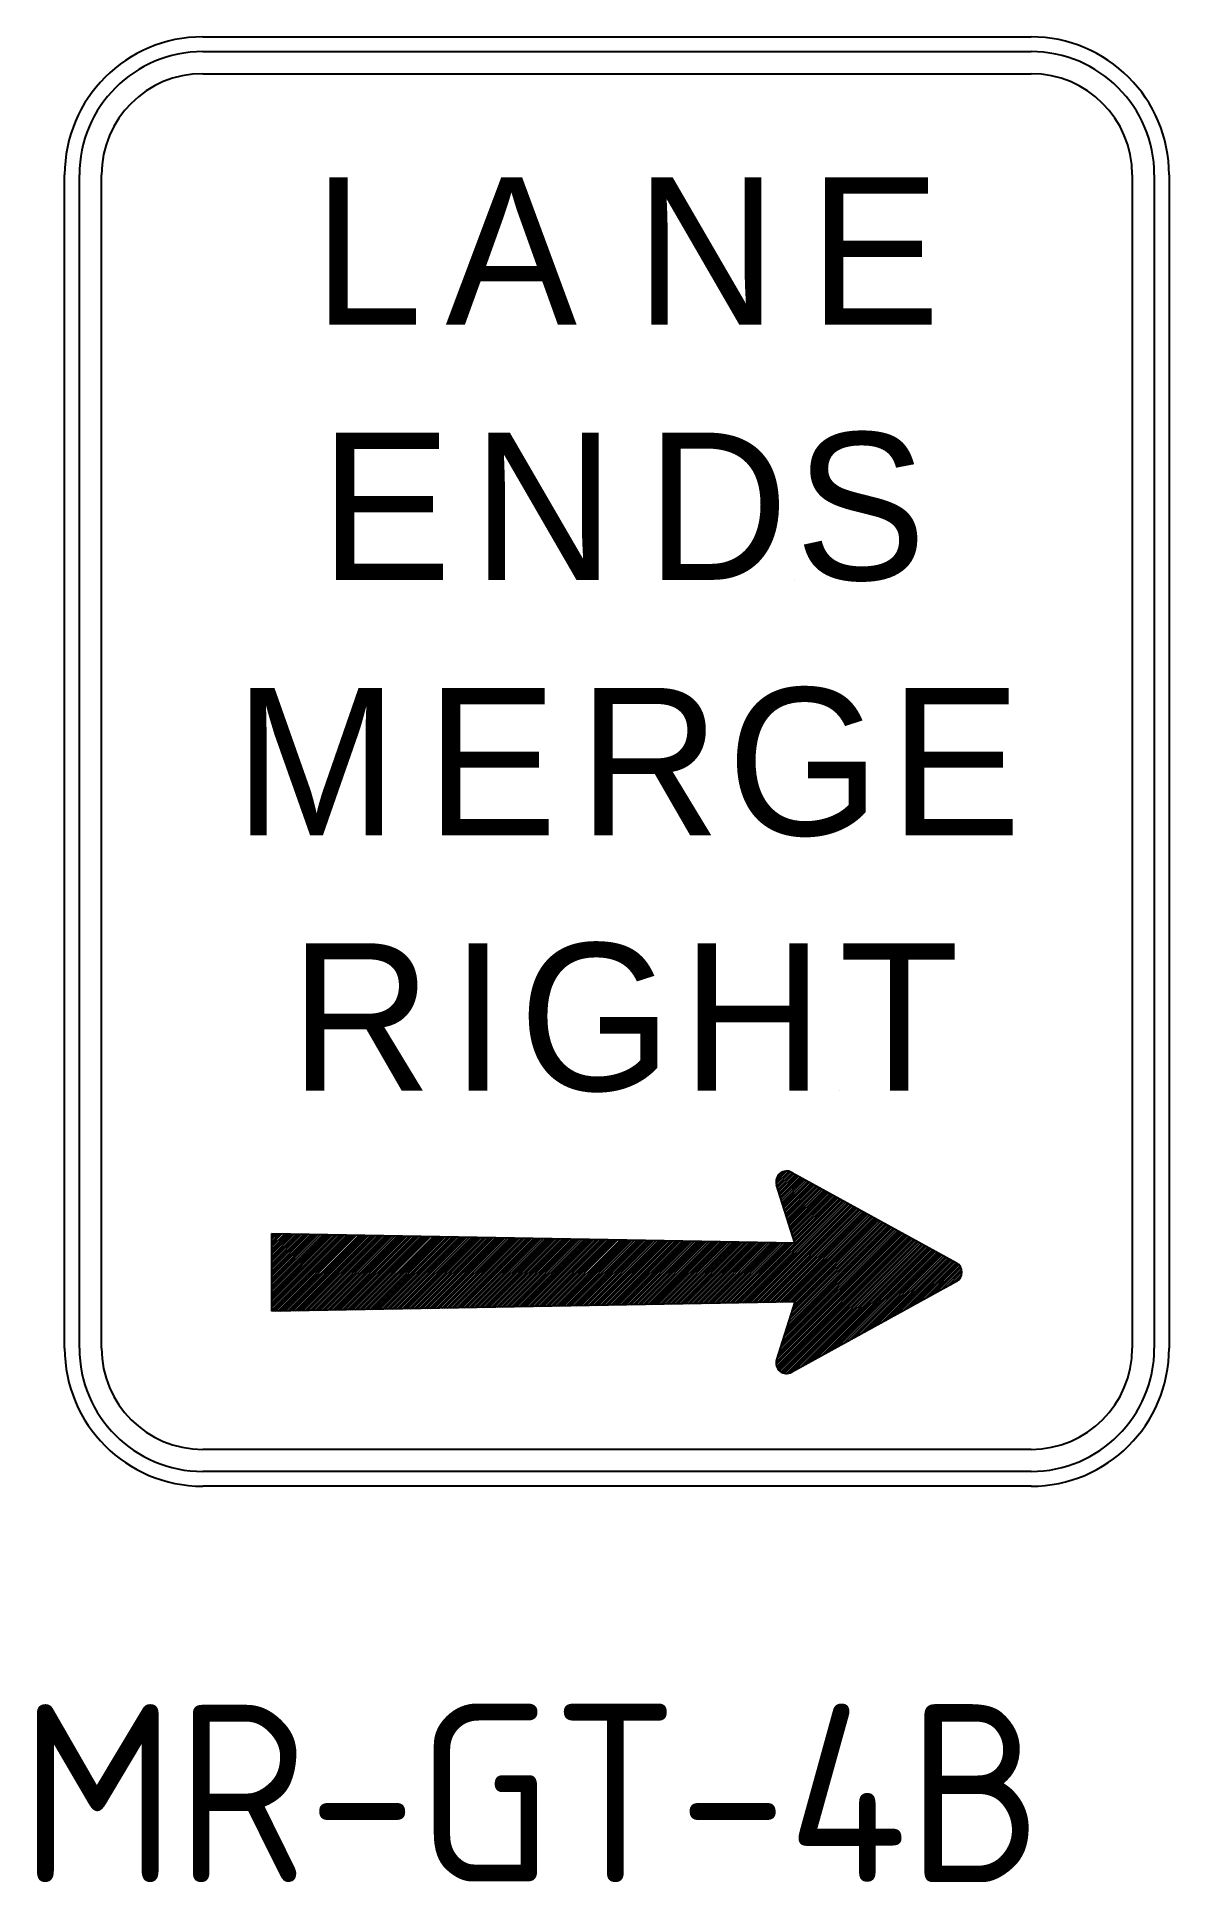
# Model space of a CAD drawing. Extents: x 464 to 1171, y -25 to 266.
# Drawn here: x 1089.3 to 1171.3, y -24.7 to 108.9 of the extents above; entities outside this region: 1.
import ezdxf

# ---------------------------------------------------------------- set-up
doc = ezdxf.new("R2010")
doc.units = 0
doc.header["$LTSCALE"] = 12
doc.header["$MEASUREMENT"] = 0
for name, color, linetype in [('L35', 3, 'CONTINUOUS'), ('T25', 1, 'CONTINUOUS'), ('T35', 3, 'CONTINUOUS')]:
    doc.layers.add(name, color=color, linetype=linetype)
doc.styles.add('ESERIES', font='Eseries')
doc.styles.add('ISO', font='iso')

# ---------------------------------------------------------------- blocks, each defined once
blk = doc.blocks.new('BLK3')
at = {"layer": 'L35', "style": 'ESERIES'}
for s, p in [('G', (35.7, 0)), ('M', (0, 0)), ('E', (13.88, 0)), ('R', (24.91, 0)), ('E', (47.48, 0))]:
    blk.add_text(s, height=10.67, dxfattribs=at).set_placement(p)

msp = doc.modelspace()

# ---------------------------------------------------------------- hatches: boundary and pattern name
at = {"layer": 'T25'}
h = msp.add_hatch(dxfattribs=at)
h.set_pattern_fill('ANSI31', color=256)
h.paths.add_polyline_path([(474.27, 254.91), (468.35, 254.91), (468.35, 263.68), (466.48, 263.68), (466.48, 253.03), (474.27, 253.03)], flags=16)
h.paths.add_polyline_path([(463.81, 250.38), (476.93, 250.38), (476.93, 266.38), (463.81, 266.38)], flags=9)
h = msp.add_hatch(dxfattribs=at)
h.set_pattern_fill('ANSI31', color=3)
h.paths.add_polyline_path([(1155.95, 20.11), (1144.02, 26.67, 0.677038), (1142.92, 25.77), (1144.25, 21.57), (1106.35, 22.25), (1106.35, 16.62), (1144.25, 17.3), (1142.92, 13.1, 0.677038), (1144.02, 12.2), (1155.95, 18.76, 0.591127)])

# ---------------------------------------------------------------- linework, layer by layer
at = {"layer": 'L35'}
for p, q in [((1101.35, 108.94), (1161.35, 108.94)), ((1101.35, 107.87), (1161.35, 107.87)), ((1101.35, 106.27), (1161.35, 106.27)), ((1091.35, 13.94), (1091.35, 98.94)), ((1092.42, 13.94), (1092.42, 98.94)), ((1094.02, 13.94), (1094.02, 98.94)), ((1168.68, 98.94), (1168.68, 13.94)), ((1170.28, 98.94), (1170.28, 13.94)), ((1171.35, 98.94), (1171.35, 13.94)), ((1144.25, 21.57), (1142.92, 25.77)), ((1144.02, 26.67), (1155.95, 20.11)), ((1106.35, 16.62), (1106.35, 22.25)), ((1106.35, 22.25), (1144.25, 21.57)), ((1155.95, 18.76), (1144.02, 12.2)), ((1144.25, 17.3), (1106.35, 16.62)), ((1144.25, 17.3), (1142.92, 13.1)), ((1161.35, 6.6), (1101.35, 6.6)), ((1161.35, 5), (1101.35, 5)), ((1161.35, 3.94), (1101.35, 3.94))]:
    msp.add_line(p, q, dxfattribs=at)
for centre, radius, start, end in [((1101.35, 98.94), 10, 90, 180), ((1161.35, 98.94), 10, 0, 90), ((1101.35, 98.94), 8.93, 90, 180), ((1161.35, 98.94), 8.93, 0, 90), ((1101.35, 98.94), 7.33, 90, 180), ((1161.35, 98.94), 7.33, 0, 90), ((1143.65, 26), 0.767, 61.1769, 197.575), ((1155.58, 19.44), 0.767, 298.8231, 61.1769), ((1101.35, 13.94), 10, 180, 270), ((1101.35, 13.94), 8.93, 180, 270), ((1101.35, 13.94), 7.33, 180, 270), ((1161.35, 13.94), 10, 270, 0), ((1161.35, 13.94), 8.93, 270, 0), ((1161.35, 13.94), 7.33, 270, 0), ((1143.65, 12.87), 0.767, 162.425, 298.8231)]:
    msp.add_arc(centre, radius, start, end, dxfattribs=at)
at = {"layer": 'T25'}
for p, q in [((1144.25, 69.6), (1144.25, 69.6)), ((1144.25, 69.6), (1144.25, 69.6)), ((1147.44, 32.6), (1147.44, 32.6)), ((1147.44, 32.6), (1147.44, 32.6)), ((1147.44, 32.6), (1147.44, 32.6)), ((1147.44, 32.6), (1147.44, 32.6)), ((1147.44, 32.6), (1147.44, 32.6)), ((1147.44, 32.6), (1147.44, 32.6)), ((1147.44, 32.6), (1147.44, 32.6))]:
    msp.add_line(p, q, dxfattribs=at)
at = {"layer": 'T25', "color": 1}
msp.add_line((1171.35, 23.71), (1171.35, 23.21), dxfattribs=at)

# ---------------------------------------------------------------- block references
at = {"layer": 'L35'}
msp.add_blockref('BLK3', (1103.63, 51.1), dxfattribs=at)

# ---------------------------------------------------------------- texts
at = {"layer": 'L35', "style": 'ESERIES'}
for s, p in [('L', (1109.34, 88.1)), ('A', (1118.94, 88.1)), ('N', (1132.67, 88.1)), ('E', (1145.26, 88.1)), ('E', (1109.84, 69.6)), ('N', (1120.88, 69.6)), ('D', (1133.47, 69.6)), ('S', (1144.25, 69.6)), ('R', (1107.65, 32.6)), ('I', (1119.31, 32.6)), ('G', (1124.25, 32.6)), ('H', (1136.03, 32.6)), ('T', (1147.44, 32.6))]:
    msp.add_text(s, height=10.67, dxfattribs=at).set_placement(p)
at = {"layer": 'T35', "style": 'ISO'}
msp.add_text('MR-GT-4B', height=12.892, dxfattribs=at).set_placement((1088.1, -24.74))

doc.saveas('drawing.dxf')
